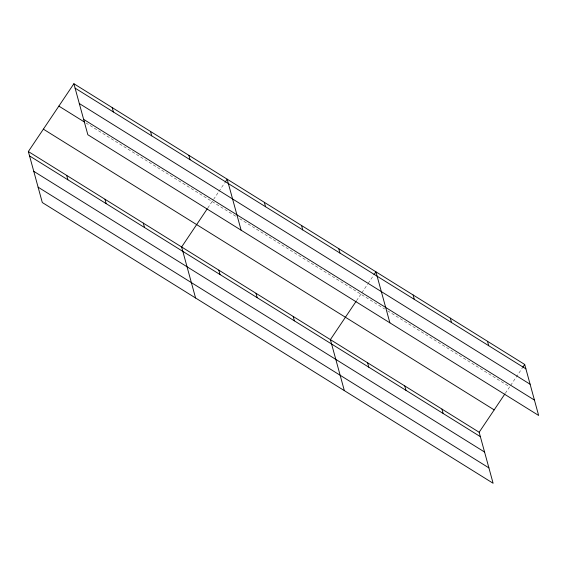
<?xml version="1.0" encoding="UTF-8"?>
<svg xmlns="http://www.w3.org/2000/svg" width="567" height="567" viewBox="0 0 567 567"><rect width="100%" height="100%" fill="white"/><g stroke="black" fill="none" stroke-linecap="round" stroke-linejoin="round"><path stroke-width="0.43" stroke-dasharray="2.83 2.13" d="M207.777 208.032L212.136 201.547M213.589 199.386L218.437 192.17M218.919 191.448L224.738 182.787M356.544 300.673L360.903 294.188M361.874 292.749L367.685 284.088M368.174 283.365L373.504 275.427M505.31 393.314L509.669 386.829L387.679 310.865M510.64 385.39L522.271 368.068M85.908 122.947L235.936 216.374M239.657 218.692L384.702 309.015"/><path stroke-width="0.85" d="M28.35 151.531L479.158 432.26L493.113 483.268L42.305 202.547L28.35 151.531L73.887 83.732L524.695 364.453L538.65 415.469L87.842 134.74L73.887 83.732M207.295 208.755L181.624 246.978L195.58 297.994M225.219 182.064L227.161 179.179L241.117 230.188M356.062 301.396L330.391 339.619L344.346 390.628M373.986 274.704L375.928 271.82L389.883 322.829M479.158 432.26L504.828 394.037M522.753 367.345L524.695 364.453M75.092 88.133L525.9 368.862M79.295 103.513L530.11 384.242M83.632 119.361L534.44 400.089M58.862 106.1L84.405 122.011M43.376 129.156L494.183 409.884M29.555 155.932L480.362 436.661M33.765 171.312L484.572 452.041M38.095 187.16L488.91 467.888M487.5 341.299L488.704 345.7M450.311 318.137L451.516 322.538M413.116 294.975L414.321 299.383M441.969 409.098L443.174 413.499M404.774 385.936L405.979 390.344M338.733 248.658L339.938 253.059M367.586 362.781L368.791 367.182M301.545 225.496L302.75 229.897M264.35 202.334L265.554 206.742M293.203 316.457L294.408 320.858M256.008 293.295L257.212 297.703M188.839 155.315L190.044 159.717M218.819 270.14L220.024 274.541M150.524 131.452L151.729 135.853M112.202 107.588L113.407 111.997M143.309 223.114L144.514 227.516M104.987 199.251L106.192 203.659M66.672 175.394L67.877 179.796"/></g></svg>
